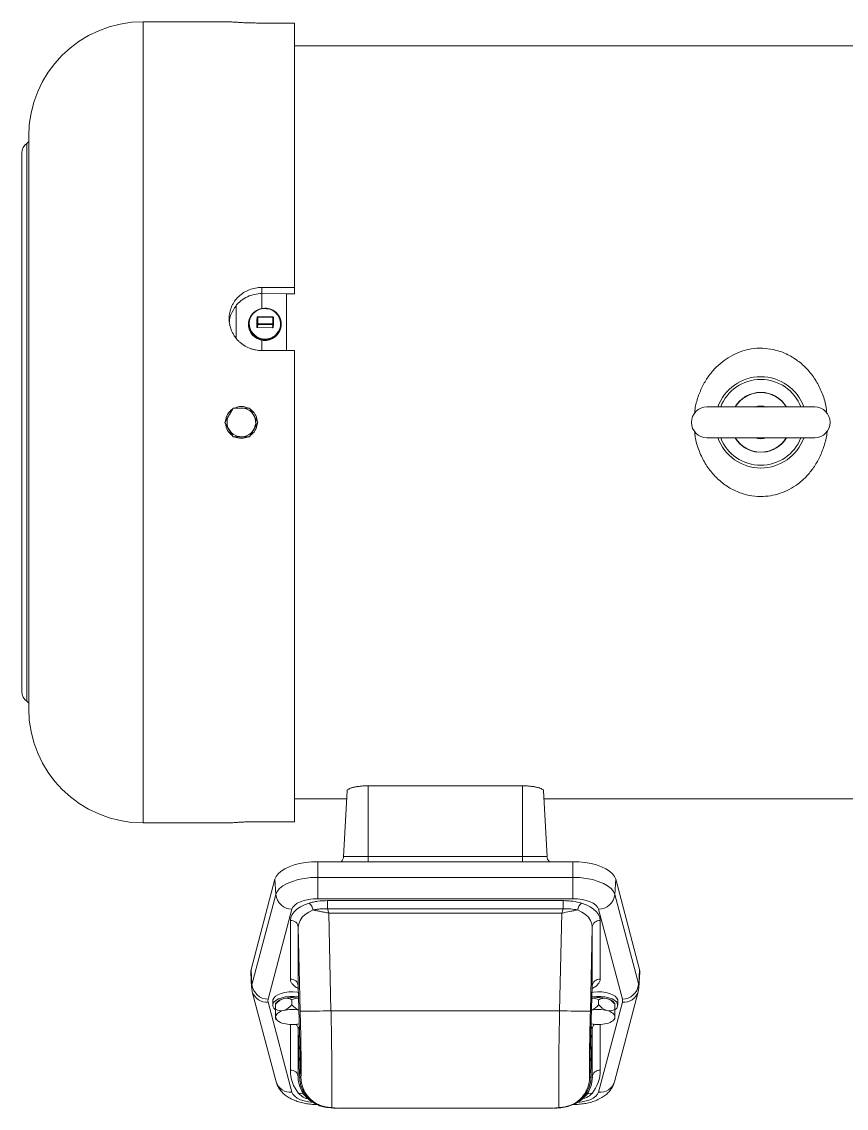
# Paper-space layout '_Top' of a CAD drawing. Header units: inches. Extents: x -11.3 to 13.4, y -10.5 to 6.1.
# Drawn here: x -11.3 to 1.31, y -10.49 to 6.13 of the extents above; entities that cross this region are included whole.
import ezdxf

# ---------------------------------------------------------------- set-up
doc = ezdxf.new("R2010")
doc.units = ezdxf.units.IN
doc.header["$MEASUREMENT"] = 0

psp = doc.layouts.new('_Top')

# ---------------------------------------------------------------- linework, layer by layer
at = {"color": 7, "linetype": 'Continuous', "lineweight": 15}
for p, q in [((-8.123, 6.125), (-9.438, 6.125)), ((-7.125, 6.105), (-7.625, 6.105)), ((-7.125, 1.967), (-7.125, 6.105)), ((7.25, 5.755), (-7.125, 5.755)), ((-11.188, 4.375), (-11.188, -4.375)), ((-11.295, -4.12), (-11.295, 4.12)), ((-7.625, 2.063), (-7.125, 2.063)), ((-7.625, 2.063), (-7.625, 1.742)), ((-7.625, 1.97), (-7.25, 1.967)), ((-7.25, 1.967), (-7.125, 1.967)), ((-7.25, 1.097), (-7.25, 1.967)), ((-7.827, 1.53), (-7.829, 1.52)), ((-7.699, 1.606), (-7.703, 1.56)), ((-7.699, 1.605), (-7.703, 1.559)), ((-7.703, 1.56), (-7.703, 1.559)), ((-7.703, 1.559), (-7.703, 1.457)), ((-7.703, 1.457), (-7.699, 1.503)), ((-7.699, 1.503), (-7.699, 1.605)), ((-7.459, 1.613), (-7.689, 1.615)), ((-7.689, 1.607), (-7.689, 1.506)), ((-7.459, 1.606), (-7.689, 1.607)), ((-7.689, 1.506), (-7.459, 1.504)), ((-7.459, 1.504), (-7.459, 1.606)), ((-7.454, 1.455), (-7.449, 1.501)), ((-7.449, 1.502), (-7.449, 1.603)), ((-7.449, 1.603), (-7.449, 1.603)), ((-7.449, 1.502), (-7.449, 1.502)), ((-7.689, 1.494), (-7.693, 1.448)), ((-7.693, 1.448), (-7.464, 1.446)), ((-7.459, 1.492), (-7.689, 1.494)), ((-7.464, 1.446), (-7.459, 1.492)), ((-7.331, 1.469), (-7.33, 1.48)), ((-7.625, 1.257), (-7.625, 1.097)), ((-7.125, 1.097), (-7.625, 1.097)), ((-7.125, -6.105), (-7.125, 1.097)), ((-8.064, 0.219), (-8.191, 0)), ((-7.812, 0.219), (-8.064, 0.219)), ((-7.812, 0.219), (-7.685, 0)), ((0.825, 0.235), (-0.825, 0.235)), ((-8.064, -0.219), (-8.191, 0)), ((-7.685, 0), (-7.812, -0.219)), ((-7.702, 0.029), (-7.696, 0.029)), ((-7.696, -0.029), (-7.702, -0.029)), ((-8.064, -0.219), (-7.812, -0.219)), ((-0.825, -0.235), (0.825, -0.235)), ((-0.036, -0.454), (-0.036, -0.457)), ((0.036, -0.454), (0.036, -0.457)), ((-6.323, -5.632), (-6.376, -6.636)), ((-3.642, -5.556), (-6.001, -5.556)), ((-6.001, -5.556), (-6.001, -6.717)), ((-3.642, -5.556), (-3.642, -6.717)), ((-3.32, -5.632), (-3.267, -6.636)), ((-7.125, -5.755), (-6.329, -5.755)), ((-3.314, -5.755), (7.25, -5.755)), ((-9.438, -6.125), (-8.123, -6.125)), ((-7.625, -6.105), (-7.125, -6.105)), ((-6.376, -6.636), (-3.267, -6.636)), ((-6.772, -6.717), (-6.772, -7.282)), ((-6.772, -6.717), (-2.872, -6.717)), ((-2.872, -6.717), (-2.872, -7.282)), ((-6.772, -6.957), (-2.872, -6.957)), ((-7.791, -8.363), (-7.427, -6.986)), ((-7.413, -7.22), (-7.427, -6.986)), ((-2.23, -7.22), (-2.216, -6.986)), ((-2.216, -6.986), (-1.852, -8.363)), ((-7.777, -8.597), (-7.413, -7.22)), ((-2.872, -7.282), (-6.772, -7.282)), ((-2.23, -7.22), (-1.866, -8.597)), ((-7.165, -7.444), (-7.529, -8.821)), ((-6.622, -7.312), (-3.021, -7.312)), ((-6.622, -7.312), (-6.622, -7.438)), ((-3.021, -7.438), (-6.622, -7.438)), ((-3.021, -7.312), (-3.021, -7.438)), ((-2.114, -8.821), (-2.478, -7.444)), ((-7.188, -8.511), (-7.188, -7.615)), ((-6.603, -7.503), (-6.569, -8.996)), ((-3.04, -7.503), (-6.603, -7.503)), ((-3.074, -8.996), (-3.04, -7.503)), ((-2.455, -7.615), (-2.455, -8.511)), ((-7.039, -9.004), (-7.068, -7.718)), ((-7.068, -7.718), (-7.068, -8.615)), ((-2.575, -7.718), (-2.604, -9.004)), ((-2.575, -8.615), (-2.575, -7.718)), ((-7.795, -8.407), (-7.781, -8.64)), ((-7.777, -8.597), (-7.791, -8.363)), ((-1.866, -8.597), (-1.852, -8.363)), ((-1.862, -8.64), (-1.848, -8.407)), ((-7.068, -8.615), (-7.027, -10.024)), ((-2.616, -10.024), (-2.575, -8.615)), ((-7.771, -8.705), (-7.407, -10.082)), ((-2.236, -10.082), (-1.872, -8.705)), ((-1.872, -8.705), (-1.862, -8.641)), ((-7.529, -8.862), (-7.165, -10.239)), ((-7.457, -8.842), (-7.457, -8.911)), ((-7.415, -8.888), (-7.415, -9.114)), ((-7.166, -8.903), (-7.166, -8.83)), ((-2.478, -8.903), (-2.478, -8.83)), ((-2.478, -10.239), (-2.114, -8.862)), ((-2.228, -9.114), (-2.228, -8.888)), ((-2.186, -8.911), (-2.186, -8.842)), ((-6.569, -8.996), (-3.074, -8.996)), ((-7.048, -9.976), (-7.068, -9.276)), ((-7.068, -9.276), (-7.068, -10.006)), ((-2.575, -9.276), (-2.595, -9.976)), ((-2.575, -10.006), (-2.575, -9.276)), ((-7.068, -10.006), (-7.047, -10.017)), ((-2.596, -10.017), (-2.575, -10.006)), ((-6.821, -10.409), (-6.792, -10.425)), ((-2.851, -10.425), (-2.822, -10.409)), ((-6.556, -10.473), (-6.462, -10.486)), ((-6.467, -10.486), (-3.176, -10.486)), ((-3.181, -10.486), (-3.087, -10.473))]:
    psp.add_line(p, q, dxfattribs=at)
at = {"color": 9, "linetype": 'Continuous', "lineweight": 15}
for p, q in [((-9.438, -6.125), (-9.438, 6.125)), ((-11.215, -4.264), (-11.215, 4.264)), ((-8.02, 1.784), (-8.02, 1.29)), ((-7.699, 1.605), (-7.699, 1.606)), ((-7.188, -9.903), (-7.188, -9.206)), ((-2.575, -9.276), (-2.593, -9.231)), ((-2.455, -9.206), (-2.455, -9.903))]:
    psp.add_line(p, q, dxfattribs=at)
at = {"color": 7, "linetype": 'Continuous', "lineweight": 15, "flags": 128}
for points in [[(-7.427, -6.986), (-7.408, -6.942), (-7.376, -6.901), (-7.332, -6.861), (-7.276, -6.826), (-7.209, -6.794), (-7.133, -6.767), (-7.049, -6.746), (-6.96, -6.73), (-6.867, -6.72), (-6.772, -6.717)], [(-2.872, -6.717), (-2.776, -6.72), (-2.683, -6.73), (-2.594, -6.746), (-2.51, -6.767), (-2.434, -6.794), (-2.367, -6.826), (-2.311, -6.861), (-2.267, -6.901), (-2.235, -6.942), (-2.216, -6.986)], [(-7.413, -7.22), (-7.392, -7.173), (-7.355, -7.128), (-7.303, -7.086), (-7.237, -7.049), (-7.159, -7.017), (-7.072, -6.991), (-6.976, -6.972), (-6.875, -6.96), (-6.772, -6.957)], [(-2.872, -6.957), (-2.768, -6.96), (-2.667, -6.972), (-2.571, -6.991), (-2.484, -7.017), (-2.406, -7.049), (-2.34, -7.086), (-2.288, -7.128), (-2.251, -7.173), (-2.23, -7.22)], [(-6.772, -7.282), (-6.843, -7.285), (-6.912, -7.294), (-6.976, -7.309), (-7.034, -7.328), (-7.083, -7.353), (-7.122, -7.381), (-7.15, -7.411), (-7.165, -7.444)], [(-2.478, -7.444), (-2.493, -7.411), (-2.521, -7.381), (-2.56, -7.353), (-2.609, -7.328), (-2.667, -7.309), (-2.731, -7.294), (-2.8, -7.285), (-2.872, -7.282)], [(-7.188, -7.615), (-7.182, -7.569), (-7.163, -7.525), (-7.132, -7.483), (-7.089, -7.443), (-7.036, -7.408), (-6.974, -7.377), (-6.903, -7.351)], [(-6.842, -7.455), (-6.907, -7.486), (-6.963, -7.523), (-7.008, -7.566), (-7.042, -7.614), (-7.062, -7.665), (-7.068, -7.718)], [(-2.575, -7.718), (-2.581, -7.665), (-2.601, -7.614), (-2.635, -7.566), (-2.68, -7.523), (-2.736, -7.486), (-2.801, -7.455)], [(-2.74, -7.351), (-2.669, -7.377), (-2.607, -7.408), (-2.554, -7.443), (-2.511, -7.483), (-2.48, -7.525), (-2.461, -7.569), (-2.455, -7.615)], [(-7.457, -8.842), (-7.456, -8.83), (-7.443, -8.801), (-7.417, -8.773), (-7.379, -8.75), (-7.33, -8.73), (-7.274, -8.716), (-7.212, -8.708), (-7.148, -8.707), (-7.085, -8.712), (-7.063, -8.715)], [(-7.415, -8.98), (-7.441, -8.955), (-7.455, -8.926), (-7.455, -8.895), (-7.441, -8.866), (-7.412, -8.839), (-7.372, -8.815), (-7.321, -8.796), (-7.262, -8.783), (-7.198, -8.776), (-7.133, -8.776), (-7.069, -8.783), (-7.061, -8.784)], [(-2.582, -8.784), (-2.574, -8.783), (-2.51, -8.776), (-2.445, -8.776), (-2.381, -8.783), (-2.322, -8.796), (-2.271, -8.815), (-2.231, -8.839), (-2.202, -8.866), (-2.188, -8.895), (-2.188, -8.926), (-2.202, -8.955), (-2.228, -8.98)], [(-2.58, -8.715), (-2.558, -8.712), (-2.495, -8.707), (-2.431, -8.708), (-2.369, -8.716), (-2.313, -8.73), (-2.264, -8.75), (-2.226, -8.773), (-2.2, -8.801), (-2.187, -8.83), (-2.186, -8.842)], [(-7.29, -8.99), (-7.318, -8.999), (-7.342, -9.009), (-7.364, -9.02), (-7.382, -9.033), (-7.396, -9.046), (-7.407, -9.061), (-7.413, -9.076), (-7.415, -9.091)], [(-7.415, -9.091), (-7.413, -9.106), (-7.407, -9.121), (-7.396, -9.135), (-7.382, -9.149), (-7.364, -9.161), (-7.342, -9.173), (-7.318, -9.183), (-7.29, -9.191)], [(-2.228, -9.091), (-2.23, -9.076), (-2.236, -9.061), (-2.247, -9.046), (-2.261, -9.033), (-2.279, -9.02), (-2.301, -9.009), (-2.325, -8.999), (-2.353, -8.99)], [(-2.353, -9.191), (-2.325, -9.183), (-2.301, -9.173), (-2.279, -9.161), (-2.261, -9.149), (-2.247, -9.135), (-2.236, -9.121), (-2.23, -9.106), (-2.228, -9.091)]]:
    psp.add_lwpolyline(points, dxfattribs=at)
at = {"color": 9, "linetype": 'Continuous', "lineweight": 15, "flags": 128}
for points in [[(-7.165, -10.239), (-7.15, -10.272), (-7.122, -10.303), (-7.083, -10.331), (-7.034, -10.355), (-6.976, -10.375), (-6.912, -10.389), (-6.843, -10.398), (-6.842, -10.398)], [(-2.8, -10.398), (-2.8, -10.398), (-2.731, -10.389), (-2.667, -10.375), (-2.609, -10.355), (-2.56, -10.331), (-2.521, -10.303), (-2.493, -10.272), (-2.478, -10.239)]]:
    psp.add_lwpolyline(points, dxfattribs=at)
at = {"color": 7, "linetype": 'Continuous', "lineweight": 15}
for centre, radius, start, end in [((-9.438, 4.375), 1.75, 90, 180), ((-11.125, 4.12), 0.17, 121.9302, 180), ((-11.247, 4.315), 0.06, 301.9302, 349.5871), ((-7.584, 1.501), 0.245, 88.7136, 173.3122), ((-7.575, 1.5), 0.246, 355.1883, 90.8297), ((-7.579, 1.501), 0.25, 175.6444, 352.8012), ((-7.689, 1.605), 0.01, 89.6117, 174.2228), ((-7.691, 1.595), 0.0127, 79.236, 128.3625), ((-7.691, 1.493), 0.0127, 79.236, 128.3625), ((-7.689, 1.504), 0.00991, 181.0599, 270.5062), ((-7.891, 1.504), 0.203, 357.0427, 0.5083), ((-7.459, 1.603), 0.01, 0, 89.6117), ((-7.661, 1.503), 0.203, 357.0427, 0.5083), ((-7.459, 1.502), 0.01, 354.2228, 360), ((-7.578, 1.515), 0.241, 189.2674, 350.2378), ((-7.694, 1.458), 0.00991, 181.0599, 270.5062), ((-7.463, 1.456), 0.00978, 268.6334, 353.3924), ((0, 0), 0.458, 30.8706, 149.1294), ((0, 0), 0.455, 31.0967, 148.9033), ((-7.938, 0), 0.244, 124.0772, 175.9228), ((-7.938, 0), 0.219, 150, 90), ((-7.938, 0), 0.243, 64.0772, 115.9228), ((-7.938, 0), 0.243, 6.8103, 55.9228), ((-0.825, 0), 0.235, 90, 270), ((0, 0), 0.25, 69.9444, 110.0556), ((0.825, 0), 0.235, 270, 90), ((-7.938, 0), 0.244, 184.0772, 235.9228), ((-7.938, 0), 0.243, 304.0772, 353.1897), ((-7.938, 0), 0.243, 244.0772, 295.9228), ((0, 0), 0.458, 210.8706, 265.5), ((0, 0), 0.455, 211.0967, 328.9033), ((0, 0), 0.25, 249.9444, 290.0556), ((0, 0), 0.458, 274.5, 329.1294), ((-11.125, -4.12), 0.17, 180, 238.0698), ((-11.247, -4.315), 0.06, 10.4129, 58.0698), ((-9.438, -4.375), 1.75, 180, 270), ((-6.495, -6.63), 0.12, 313.4735, 357), ((-3.148, -6.63), 0.12, 183, 226.5265), ((-7.16, -7.189), 0.254, 186.8692, 268.91), ((-2.483, -7.189), 0.254, 271.09, 353.1308), ((-7.021, -7.49), 0.182, 10.8696, 49.5413), ((-2.622, -7.49), 0.182, 130.4587, 169.1304), ((-7.182, -7.729), 0.114, 5.2852, 93.1265), ((-2.461, -7.729), 0.114, 86.8735, 174.7148), ((-7.657, -8.399), 0.138, 165.0445, 183.2988), ((-1.985, -8.399), 0.138, 356.6857, 14.971), ((-7.524, -8.566), 0.254, 186.8692, 268.91), ((-7.182, -8.625), 0.114, 5.2852, 93.1265), ((-2.461, -8.625), 0.114, 86.8735, 174.7148), ((-2.119, -8.566), 0.254, 271.09, 353.1308), ((-7.165, -9.305), 0.51, 78.3453, 104.2324), ((-7.248, -8.946), 0.142, 54.5971, 107.3511), ((-7.085, -8.942), 0.138, 81.0382, 125.8162), ((-2.478, -9.305), 0.51, 75.766, 101.7234), ((-2.558, -8.942), 0.138, 54.1838, 98.9618), ((-2.395, -8.946), 0.142, 72.6489, 125.4029), ((-7.452, -8.842), 0.0801, 165.0225, 194.9775), ((-7.223, -9.041), 0.24, 106.3016, 143.2584), ((-7.166, -9.091), 0.322, 134.6172, 140.9061), ((-7.24, -9.035), 0.23, 102.533, 131.0231), ((-7.358, -8.76), 0.24, 286.3016, 323.2584), ((-6.97, -8.757), 0.244, 216.9055, 248.9607), ((-2.673, -8.757), 0.244, 291.0393, 323.0945), ((-2.285, -8.76), 0.24, 216.7416, 253.6984), ((-2.42, -9.041), 0.24, 36.7416, 73.6984), ((-2.399, -9.029), 0.224, 48.539, 77.905), ((-2.478, -9.091), 0.322, 39.0939, 45.3828), ((-2.191, -8.842), 0.0801, 345.0225, 14.9775), ((-7.333, -8.854), 0.142, 234.5971, 287.3511), ((-7.166, -8.911), 0.322, 219.0939, 225.3828), ((-7.165, -9.484), 0.509, 77.6547, 104.2485), ((-7.114, 9.378), 18.382, 270.2349, 271.6996), ((-32.13, -9.813), 25.104, 359.5185, 1.8472), ((-65.42, -10.239), 58.865, 359.77221, 1.21042), ((55.777, -10.239), 58.865, 178.78958, 180.22779), ((-2.503, 10.905), 19.909, 268.3566, 269.7089), ((22.487, -9.813), 25.104, 178.1528, 180.4815), ((-2.478, -9.484), 0.509, 75.7527, 102.2931), ((-2.31, -8.854), 0.142, 252.6489, 305.4029), ((-2.478, -8.911), 0.322, 314.6172, 320.9061), ((-7.165, -8.699), 0.508, 255.7339, 283.0221), ((-2.478, -8.699), 0.508, 256.9476, 284.2669), ((-6.622, -9.904), 0.567, 179.9184, 218.7344), ((-7.182, -10.017), 0.114, 5.2852, 93.1265), ((-3.021, -9.904), 0.567, 321.2656, 0.0816), ((-2.461, -10.017), 0.114, 86.8735, 174.7148), ((-6.622, -10.01), 0.447, 179.5526, 218.5993), ((-3.021, -10.01), 0.447, 321.4007, 0.4474), ((-7.043, -10.353), 0.0968, 41.5707, 102.2197), ((-2.6, -10.353), 0.0968, 77.7803, 138.4293)]:
    psp.add_arc(centre, radius, start, end, dxfattribs=at)
at = {"color": 9, "linetype": 'Continuous', "lineweight": 15}
for centre, radius, start, end in [((-7.586, 1.507), 0.232, 88.2584, 187.4822), ((-7.575, 1.503), 0.236, 352.9955, 90.8606), ((-7.578, 1.511), 0.25, 175.6444, 352.8012), ((-7.74, 1.61), 0.052, 357.4115, 5.5869), ((-7.511, 1.608), 0.052, 357.4115, 5.5869), ((-7.456, 1.595), 0.0114, 48.7798, 101.4624), ((-7.456, 1.493), 0.0114, 48.7798, 101.4624), ((-7.459, 1.502), 0.00978, 268.6334, 353.3924), ((0, 0), 0.698, 19.6723, 160.3277), ((0, 0), 0.656, 21.0035, 158.9965), ((0, 0), 0.698, 199.6723, 340.3277), ((0, 0), 0.656, 201.0035, 338.9965), ((-7.647, -8.632), 0.135, 165.0442, 183.3719), ((-1.996, -8.632), 0.135, 356.424, 14.9718), ((-7.555, -8.638), 0.226, 197.2023, 276.5185), ((-2.088, -8.638), 0.226, 263.4828, 342.7655), ((-7.169, -9.28), 0.101, 2.4102, 49.4959), ((-2.474, -9.28), 0.101, 130.5041, 177.5898), ((-6.967, -9.977), 0.0811, 147.1365, 178.9804), ((-2.68, -9.978), 0.0852, 1.7064, 36.1093), ((-7.191, -10.015), 0.226, 197.2863, 276.5152), ((-7.03, -9.906), 0.113, 261.4317, 272.0138), ((-2.61, -9.933), 0.0855, 269.289, 279.0551), ((-2.452, -10.015), 0.226, 263.4848, 342.7137)]:
    psp.add_arc(centre, radius, start, end, dxfattribs=at)
at = {"color": 7, "linetype": 'Continuous', "lineweight": 15}
for points, knots in [([(-7.625, 6.105), (-7.653, 6.105), (-7.709, 6.105), (-7.79, 6.107), (-7.868, 6.109), (-7.938, 6.112), (-7.999, 6.116), (-8.05, 6.119), (-8.089, 6.122), (-8.114, 6.124), (-8.126, 6.125), (-8.124, 6.125), (-8.123, 6.125)], [0, 0, 0, 0, 0.105606, 0.21428, 0.319884, 0.428538, 0.534362, 0.643246, 0.749208, 0.858255, 0.963976, 1, 1, 1, 1]), ([(-7.625, 1.097), (-7.658, 1.097), (-7.691, 1.1), (-7.738, 1.11), (-7.754, 1.114), (-7.786, 1.123), (-7.801, 1.128), (-7.847, 1.147), (-7.875, 1.162), (-7.916, 1.189), (-7.929, 1.198), (-7.955, 1.219), (-7.967, 1.23), (-8.002, 1.264), (-8.022, 1.288), (-8.05, 1.328), (-8.058, 1.342), (-8.074, 1.37), (-8.088, 1.399), (-8.099, 1.429), (-8.108, 1.459), (-8.112, 1.475), (-8.122, 1.522), (-8.125, 1.553), (-8.125, 1.601), (-8.124, 1.616), (-8.121, 1.648), (-8.119, 1.664), (-8.109, 1.71), (-8.1, 1.74), (-8.081, 1.783), (-8.074, 1.798), (-8.058, 1.825), (-8.05, 1.839), (-8.023, 1.878), (-8.002, 1.902), (-7.955, 1.946), (-7.93, 1.966), (-7.89, 1.992), (-7.876, 1.999), (-7.847, 2.014), (-7.832, 2.021), (-7.786, 2.039), (-7.755, 2.048), (-7.691, 2.06), (-7.658, 2.063), (-7.625, 2.063)], [0, 0, 0, 0, 0.0625, 0.0625, 0.09375, 0.09375, 0.125, 0.125, 0.1875, 0.1875, 0.21875, 0.21875, 0.25, 0.25, 0.3125, 0.3125, 0.34375, 0.34375, 0.375, 0.40625, 0.40625, 0.4375, 0.4375, 0.5, 0.5, 0.53125, 0.53125, 0.5625, 0.5625, 0.625, 0.625, 0.65625, 0.65625, 0.6875, 0.6875, 0.75, 0.75, 0.8125, 0.8125, 0.84375, 0.84375, 0.875, 0.875, 0.9375, 0.9375, 1, 1, 1, 1]), ([(-8.02, 1.784), (-8.008, 1.799), (-7.996, 1.812), (-7.969, 1.838), (-7.955, 1.851), (-7.911, 1.885), (-7.879, 1.904), (-7.81, 1.937), (-7.775, 1.949), (-7.701, 1.965), (-7.663, 1.97), (-7.625, 1.97)], [0, 0, 0, 0, 0.125, 0.125, 0.25, 0.25, 0.5, 0.5, 0.75, 0.75, 1, 1, 1, 1]), ([(-8.121, 1.535), (-8.12, 1.548), (-8.117, 1.588), (-8.091, 1.676), (-8.048, 1.742), (-8.02, 1.784)], [0, 0, 0, 0, 0.1377455, 0.4425719, 1, 1, 1, 1]), ([(0.191, 1.113), (0.136, 1.122), (0.025, 1.14), (-0.139, 1.128), (-0.292, 1.09), (-0.432, 1.03), (-0.564, 0.948), (-0.686, 0.843), (-0.796, 0.715), (-0.89, 0.563), (-0.961, 0.391), (-1.003, 0.246), (-1.008, 0.16), (-1.01, 0.139)], [0, 0, 0, 0, 0.0950513, 0.1936108, 0.2784778, 0.3656258, 0.4542413, 0.5449622, 0.6432166, 0.7438245, 0.852029, 0.9630642, 1, 1, 1, 1]), ([(1.009, 0.138), (1.005, 0.177), (0.994, 0.285), (0.94, 0.453), (0.85, 0.637), (0.731, 0.798), (0.586, 0.934), (0.441, 1.026), (0.307, 1.084), (0.23, 1.104), (0.191, 1.113)], [0, 0, 0, 0, 0.08656, 0.238355, 0.385407, 0.537032, 0.678429, 0.824835, 0.911712, 1, 1, 1, 1]), ([(-1.01, -0.137), (-1.008, -0.158), (-1.003, -0.246), (-0.96, -0.398), (-0.88, -0.584), (-0.768, -0.754), (-0.631, -0.897), (-0.472, -1.011), (-0.306, -1.087), (-0.133, -1.129), (0.03, -1.138), (0.187, -1.119), (0.333, -1.075), (0.471, -1.009), (0.601, -0.92), (0.719, -0.808), (0.825, -0.673), (0.914, -0.515), (0.977, -0.337), (1.01, -0.207), (1.013, -0.138), (1.013, -0.134)], [0, 0, 0, 0, 0.01987, 0.084465, 0.150972, 0.214785, 0.280666, 0.340695, 0.402933, 0.456013, 0.510982, 0.55903, 0.608465, 0.656887, 0.706491, 0.759485, 0.813728, 0.872613, 0.932985, 0.996038, 1, 1, 1, 1]), ([(-6.001, -5.556), (-6.023, -5.556), (-6.044, -5.557), (-6.075, -5.558), (-6.085, -5.559), (-6.105, -5.561), (-6.115, -5.562), (-6.144, -5.565), (-6.163, -5.568), (-6.198, -5.574), (-6.214, -5.577), (-6.236, -5.583), (-6.243, -5.585), (-6.256, -5.588), (-6.263, -5.591), (-6.28, -5.597), (-6.29, -5.601), (-6.306, -5.61), (-6.312, -5.615), (-6.32, -5.623), (-6.323, -5.628), (-6.323, -5.632)], [0, 0, 0, 0, 0.125, 0.125, 0.1875, 0.1875, 0.25, 0.25, 0.375, 0.375, 0.5, 0.5, 0.5625, 0.5625, 0.625, 0.625, 0.75, 0.75, 0.875, 0.875, 1, 1, 1, 1]), ([(-3.32, -5.632), (-3.32, -5.628), (-3.323, -5.623), (-3.331, -5.615), (-3.337, -5.61), (-3.353, -5.601), (-3.363, -5.597), (-3.38, -5.591), (-3.387, -5.588), (-3.4, -5.585), (-3.407, -5.583), (-3.429, -5.577), (-3.445, -5.574), (-3.48, -5.568), (-3.499, -5.565), (-3.528, -5.562), (-3.537, -5.561), (-3.558, -5.559), (-3.568, -5.558), (-3.599, -5.557), (-3.62, -5.556), (-3.642, -5.556)], [0, 0, 0, 0, 0.125, 0.125, 0.25, 0.25, 0.375, 0.375, 0.4375, 0.4375, 0.5, 0.5, 0.625, 0.625, 0.75, 0.75, 0.8125, 0.8125, 0.875, 0.875, 1, 1, 1, 1]), ([(-8.123, -6.125), (-8.124, -6.125), (-8.126, -6.125), (-8.114, -6.124), (-8.089, -6.122), (-8.05, -6.119), (-7.999, -6.116), (-7.937, -6.112), (-7.867, -6.109), (-7.79, -6.107), (-7.708, -6.105), (-7.653, -6.105), (-7.625, -6.105)], [0, 0, 0, 0, 0.0365886, 0.1452721, 0.250751, 0.3592758, 0.4649953, 0.573766, 0.6797272, 0.788768, 0.8929154, 1, 1, 1, 1]), ([(-6.903, -7.351), (-6.882, -7.345), (-6.861, -7.339), (-6.815, -7.329), (-6.792, -7.325), (-6.721, -7.315), (-6.672, -7.312), (-6.622, -7.312)], [0, 0, 0, 0, 0.25, 0.25, 0.5, 0.5, 1, 1, 1, 1]), ([(-6.622, -7.438), (-6.661, -7.436), (-6.699, -7.436), (-6.755, -7.441), (-6.773, -7.443), (-6.809, -7.448), (-6.826, -7.451), (-6.842, -7.455)], [0, 0, 0, 0, 0.5, 0.5, 0.75, 0.75, 1, 1, 1, 1]), ([(-6.842, -7.455), (-6.824, -7.459), (-6.805, -7.462), (-6.767, -7.469), (-6.747, -7.473), (-6.707, -7.482), (-6.686, -7.486), (-6.645, -7.494), (-6.624, -7.499), (-6.603, -7.503)], [0, 0, 0, 0, 0.25, 0.25, 0.5, 0.5, 0.75, 0.75, 1, 1, 1, 1]), ([(-2.801, -7.455), (-2.819, -7.458), (-2.837, -7.462), (-2.876, -7.469), (-2.896, -7.473), (-2.956, -7.486), (-2.998, -7.494), (-3.04, -7.503)], [0, 0, 0, 0, 0.25, 0.25, 0.5, 0.5, 1, 1, 1, 1]), ([(-3.021, -7.312), (-2.996, -7.312), (-2.972, -7.313), (-2.935, -7.316), (-2.922, -7.317), (-2.898, -7.319), (-2.886, -7.32), (-2.826, -7.329), (-2.782, -7.338), (-2.74, -7.351)], [0, 0, 0, 0, 0.25, 0.25, 0.375, 0.375, 0.5, 0.5, 1, 1, 1, 1]), ([(-2.801, -7.455), (-2.834, -7.447), (-2.869, -7.442), (-2.925, -7.438), (-2.944, -7.437), (-2.982, -7.437), (-3.002, -7.437), (-3.021, -7.438)], [0, 0, 0, 0, 0.5, 0.5, 0.75, 0.75, 1, 1, 1, 1]), ([(-7.062, -8.658), (-7.072, -8.653), (-7.081, -8.648), (-7.099, -8.637), (-7.108, -8.632), (-7.131, -8.615), (-7.145, -8.603), (-7.167, -8.578), (-7.183, -8.552), (-7.188, -8.525), (-7.188, -8.511)], [0, 0, 0, 0, 0.125, 0.125, 0.25, 0.25, 0.5, 0.5, 0.75, 1, 1, 1, 1]), ([(-7.069, -8.613), (-7.069, -8.612), (-7.069, -8.611), (-7.069, -8.615), (-7.069, -8.618)], [0, 0, 0, 0, 0.266537, 1, 1, 1, 1]), ([(-2.455, -8.511), (-2.455, -8.518), (-2.455, -8.525), (-2.458, -8.538), (-2.46, -8.545), (-2.468, -8.565), (-2.477, -8.578), (-2.499, -8.603), (-2.525, -8.627), (-2.561, -8.648), (-2.581, -8.658)], [0, 0, 0, 0, 0.125, 0.125, 0.25, 0.25, 0.5, 0.5, 0.75, 1, 1, 1, 1]), ([(-2.574, -8.617), (-2.574, -8.616), (-2.575, -8.614), (-2.574, -8.613), (-2.574, -8.612)], [0, 0, 0, 0, 0.1491451, 1, 1, 1, 1]), ([(-7.78, -8.64), (-7.78, -8.649), (-7.78, -8.671), (-7.774, -8.692), (-7.771, -8.705)], [0, 0, 0, 0, 0.408641, 1, 1, 1, 1]), ([(-7.407, -10.082), (-7.4, -10.102), (-7.387, -10.142), (-7.355, -10.196), (-7.316, -10.244), (-7.267, -10.288), (-7.209, -10.327), (-7.141, -10.361), (-7.064, -10.389), (-6.981, -10.41), (-6.894, -10.424), (-6.824, -10.429), (-6.783, -10.429), (-6.772, -10.43)], [0, 0, 0, 0, 0.083835, 0.165885, 0.249939, 0.338147, 0.432686, 0.534564, 0.641788, 0.749383, 0.855275, 0.959717, 1, 1, 1, 1]), ([(-7.047, -10.017), (-7.047, -10.01), (-7.047, -10.003), (-7.047, -9.989), (-7.048, -9.982), (-7.048, -9.976)], [0, 0, 0, 0, 0.5, 0.5, 1, 1, 1, 1]), ([(-6.604, -10.474), (-6.623, -10.473), (-6.67, -10.47), (-6.742, -10.449), (-6.818, -10.413), (-6.886, -10.364), (-6.944, -10.304), (-6.99, -10.235), (-7.023, -10.161), (-7.042, -10.088), (-7.045, -10.039), (-7.047, -10.017)], [0, 0, 0, 0, 0.080307, 0.201648, 0.319696, 0.441569, 0.55861, 0.67941, 0.791918, 0.907781, 1, 1, 1, 1]), ([(-7.027, -10.024), (-7.026, -10.042), (-7.025, -10.061), (-7.019, -10.097), (-7.016, -10.115), (-7.011, -10.133)], [0, 0, 0, 0, 0.5, 0.5, 1, 1, 1, 1]), ([(-7.011, -10.133), (-7.004, -10.158), (-6.995, -10.182), (-6.974, -10.228), (-6.961, -10.251), (-6.933, -10.293), (-6.917, -10.313), (-6.89, -10.34), (-6.881, -10.349), (-6.862, -10.366), (-6.852, -10.374), (-6.821, -10.397), (-6.8, -10.41), (-6.766, -10.428), (-6.755, -10.433), (-6.731, -10.443), (-6.719, -10.447), (-6.682, -10.459), (-6.658, -10.465), (-6.62, -10.47), (-6.607, -10.472), (-6.582, -10.473), (-6.569, -10.474), (-6.556, -10.473)], [0, 0, 0, 0, 0.125, 0.125, 0.25, 0.25, 0.375, 0.375, 0.4375, 0.4375, 0.5, 0.5, 0.625, 0.625, 0.6875, 0.6875, 0.75, 0.75, 0.875, 0.875, 0.9375, 0.9375, 1, 1, 1, 1]), ([(-2.632, -10.133), (-2.639, -10.158), (-2.648, -10.182), (-2.669, -10.228), (-2.682, -10.251), (-2.71, -10.293), (-2.726, -10.313), (-2.753, -10.34), (-2.762, -10.349), (-2.781, -10.366), (-2.791, -10.374), (-2.822, -10.397), (-2.843, -10.41), (-2.877, -10.428), (-2.888, -10.433), (-2.912, -10.443), (-2.924, -10.447), (-2.961, -10.459), (-2.985, -10.465), (-3.023, -10.47), (-3.036, -10.472), (-3.061, -10.473), (-3.074, -10.474), (-3.087, -10.473)], [0, 0, 0, 0, 0.125, 0.125, 0.25, 0.25, 0.375, 0.375, 0.4375, 0.4375, 0.5, 0.5, 0.625, 0.625, 0.6875, 0.6875, 0.75, 0.75, 0.875, 0.875, 0.9375, 0.9375, 1, 1, 1, 1]), ([(-2.596, -10.017), (-2.596, -10.018), (-2.597, -10.068), (-2.616, -10.168), (-2.689, -10.299), (-2.78, -10.392), (-2.852, -10.42), (-2.877, -10.43)], [0, 0, 0, 0, 0.0016391, 0.2838641, 0.5636801, 0.8493289, 1, 1, 1, 1]), ([(-2.872, -10.43), (-2.856, -10.429), (-2.81, -10.429), (-2.736, -10.422), (-2.65, -10.408), (-2.567, -10.386), (-2.486, -10.355), (-2.415, -10.316), (-2.355, -10.271), (-2.308, -10.223), (-2.271, -10.17), (-2.248, -10.122), (-2.239, -10.092), (-2.236, -10.082)], [0, 0, 0, 0, 0.056278, 0.160437, 0.265802, 0.373553, 0.485109, 0.601526, 0.699006, 0.789625, 0.875368, 0.958114, 1, 1, 1, 1]), ([(-2.616, -10.024), (-2.617, -10.042), (-2.618, -10.061), (-2.624, -10.097), (-2.627, -10.115), (-2.632, -10.133)], [0, 0, 0, 0, 0.5, 0.5, 1, 1, 1, 1]), ([(-2.595, -9.976), (-2.595, -9.982), (-2.596, -9.989), (-2.596, -10.003), (-2.596, -10.01), (-2.596, -10.017)], [0, 0, 0, 0, 0.5, 0.5, 1, 1, 1, 1]), ([(-7.01, -10.135), (-7.003, -10.159), (-6.993, -10.192), (-6.976, -10.222), (-6.971, -10.23)], [0, 0, 0, 0, 0.720884, 1, 1, 1, 1]), ([(-6.971, -10.289), (-6.968, -10.292), (-6.939, -10.326), (-6.891, -10.372), (-6.837, -10.398), (-6.82, -10.407)], [0, 0, 0, 0, 0.060124, 0.697981, 1, 1, 1, 1]), ([(-3.001, -10.468), (-2.984, -10.465), (-2.942, -10.458), (-2.879, -10.432), (-2.812, -10.394), (-2.753, -10.345), (-2.703, -10.286), (-2.664, -10.221), (-2.641, -10.169), (-2.635, -10.14), (-2.634, -10.135)], [0, 0, 0, 0, 0.0967632, 0.2446647, 0.3896406, 0.5375975, 0.681185, 0.8287671, 0.9716211, 1, 1, 1, 1]), ([(-2.823, -10.406), (-2.806, -10.398), (-2.761, -10.377), (-2.712, -10.334), (-2.682, -10.3), (-2.672, -10.289)], [0, 0, 0, 0, 0.301576, 0.767933, 1, 1, 1, 1]), ([(-6.863, -10.365), (-6.857, -10.37), (-6.833, -10.393), (-6.783, -10.422), (-6.715, -10.454), (-6.667, -10.464), (-6.642, -10.469)], [0, 0, 0, 0, 0.093188, 0.394832, 0.699138, 1, 1, 1, 1]), ([(-6.614, -10.472), (-6.606, -10.474), (-6.572, -10.48), (-6.527, -10.484), (-6.49, -10.484), (-6.48, -10.484)], [0, 0, 0, 0, 0.188772, 0.794093, 1, 1, 1, 1]), ([(-3.164, -10.484), (-3.155, -10.484), (-3.118, -10.484), (-3.072, -10.48), (-3.036, -10.474), (-3.025, -10.472)], [0, 0, 0, 0, 0.194579, 0.760199, 1, 1, 1, 1])]:
    psp.add_open_spline(points, degree=3, knots=knots, dxfattribs=at)
for points in [[(-6.622, -7.438), (-6.616, -7.46), (-6.61, -7.481), (-6.603, -7.503)], [(-3.021, -7.438), (-3.027, -7.46), (-3.033, -7.481), (-3.04, -7.503)]]:
    psp.add_open_spline(points, degree=3, dxfattribs=at)
at = {"color": 9, "linetype": 'Continuous', "lineweight": 15}
for points, knots in [([(-7.05, -9.23), (-7.058, -9.243), (-7.068, -9.258), (-7.068, -9.273), (-7.068, -9.276)], [0, 0, 0, 0, 0.853488, 1, 1, 1, 1]), ([(-6.91, -10.346), (-6.913, -10.345), (-6.955, -10.336), (-7.014, -10.306), (-7.048, -10.273), (-7.064, -10.258)], [0, 0, 0, 0, 0.04716, 0.564375, 1, 1, 1, 1]), ([(-2.579, -10.258), (-2.586, -10.266), (-2.611, -10.293), (-2.662, -10.323), (-2.715, -10.34), (-2.729, -10.344)], [0, 0, 0, 0, 0.217397, 0.790015, 1, 1, 1, 1]), ([(-6.609, -10.473), (-6.622, -10.473), (-6.64, -10.472), (-6.658, -10.466), (-6.663, -10.464)], [0, 0, 0, 0, 0.702106, 1, 1, 1, 1]), ([(-6.556, -10.473), (-6.556, -10.473), (-6.58, -10.475), (-6.61, -10.477), (-6.637, -10.47), (-6.642, -10.468)], [0, 0, 0, 0, 0.009877, 0.816179, 1, 1, 1, 1]), ([(-3.001, -10.469), (-3.005, -10.47), (-3.033, -10.477), (-3.062, -10.475), (-3.087, -10.473), (-3.087, -10.473)], [0, 0, 0, 0, 0.15776, 0.990121, 1, 1, 1, 1])]:
    psp.add_open_spline(points, degree=3, knots=knots, dxfattribs=at)

doc.saveas('drawing.dxf')
